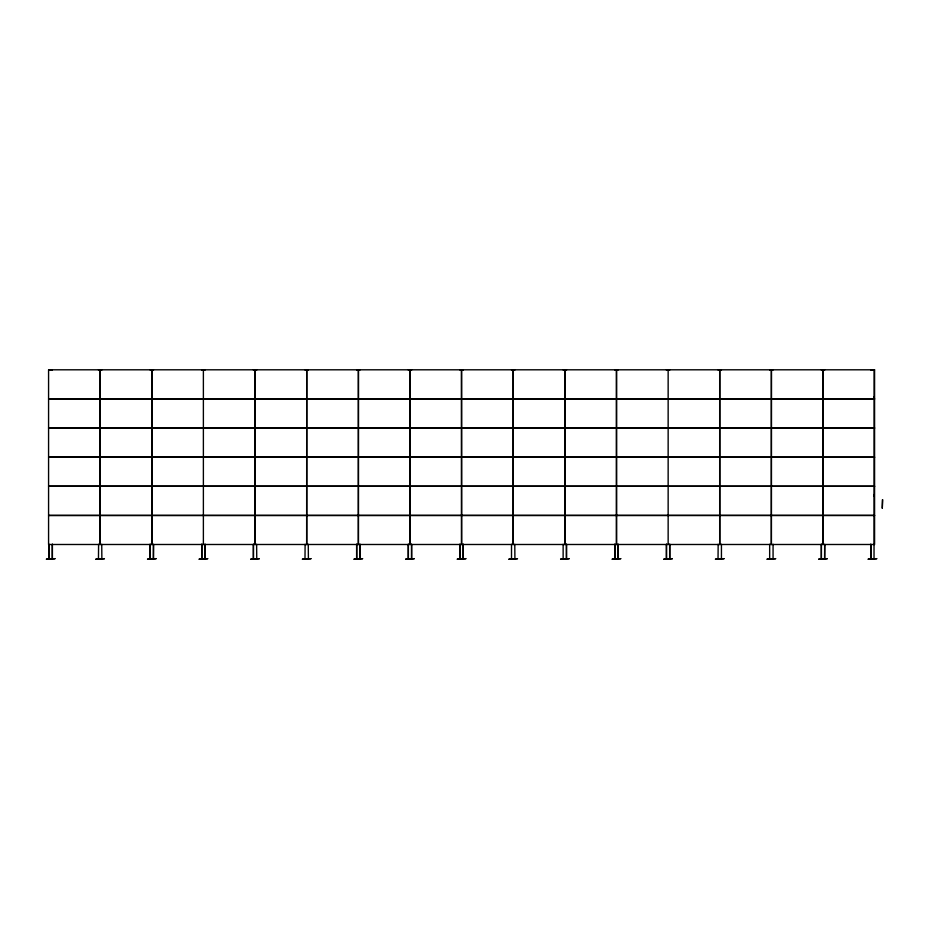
<?xml version="1.0" encoding="UTF-8"?>
<svg xmlns="http://www.w3.org/2000/svg" width="929" height="929" viewBox="0 0 929 929"><rect width="100%" height="100%" fill="white"/><g stroke="black" fill="none" stroke-linecap="round" stroke-linejoin="round"><path stroke-width="1.39" d="M49.005 369.974L52.407 369.974M98.462 369.974L101.865 369.974M150.092 369.974L153.494 369.974M201.721 369.974L205.123 369.974M253.35 369.974L256.752 369.974M304.991 369.974L308.393 369.974M356.62 369.974L360.022 369.974M408.249 369.974L411.652 369.974M459.878 369.974L463.281 369.974M511.507 369.974L514.91 369.974M563.137 369.974L566.539 369.974M614.766 369.974L618.168 369.974M666.395 369.974L669.797 369.974M718.036 369.974L721.438 369.974M769.665 369.974L773.067 369.974M821.294 369.974L824.697 369.974M870.752 369.974L874.154 369.974L874.026 558.689M48.575 398.936L874.584 398.843M48.633 398.982L874.561 398.982M48.575 427.979L874.584 427.979M48.575 428.06L874.584 428.06M874.584 515.351L48.575 515.444L874.561 515.502M873.736 396.764L873.736 398.46M873.736 494.565L873.736 496.26M870.879 544.278L870.879 558.689M870.752 544.278L870.752 558.689M821.422 544.278L821.422 558.689M821.294 544.278L821.294 558.689M773.067 544.278L773.067 558.689M769.665 544.278L769.665 558.689M721.438 544.278L721.438 558.689M719.778 369.8L719.778 544.487M719.685 369.8L719.685 544.487M718.163 544.278L718.036 558.689M669.797 544.278L669.797 558.689M669.67 544.278L669.67 558.689M668.148 369.8L668.148 544.487M666.523 544.278L666.523 558.689M666.395 544.278L666.395 558.689M618.168 544.278L618.168 558.689M618.04 544.278L618.04 558.689M616.566 369.858L616.566 544.464M616.426 369.8L616.426 544.487M614.893 544.278L614.893 558.689M614.766 544.278L614.766 558.689M566.539 544.278L566.539 558.689M566.411 544.278L566.411 558.689M564.878 369.8L564.878 544.487M564.797 369.8L564.797 544.487M563.137 544.278L563.137 558.689M514.782 544.278L514.91 558.689M513.249 369.8L513.249 544.487M513.168 369.8L513.168 544.487M511.507 544.278L511.507 558.689M463.281 544.278L463.281 558.689M463.153 544.278L463.153 558.689M461.539 369.8L461.62 544.487M461.516 369.858L461.516 544.464M460.006 544.278L460.006 558.689M459.878 544.278L459.878 558.689M411.652 544.278L411.652 558.689M411.524 544.278L411.524 558.689M410.049 369.858L410.049 544.464M409.991 369.8L409.91 544.487M408.377 544.278L408.377 558.689M408.249 544.278L408.249 558.689M360.022 544.278L360.022 558.689M359.895 544.278L359.895 558.689M356.748 544.278L356.748 558.689M356.62 544.278L356.62 558.689M308.265 544.278L308.393 558.689M305.118 544.278L304.991 558.689M256.625 544.278L256.752 558.689M253.478 544.278L253.478 558.689M253.35 544.278L253.35 558.689M205.123 544.278L205.123 558.689M204.995 544.278L204.995 558.689M203.381 369.8L203.381 544.487M201.848 544.278L201.848 558.689M201.721 544.278L201.721 558.689M151.892 544.464L151.892 369.858L151.752 544.487M150.219 544.278L150.219 558.689M150.092 544.278L150.092 558.689M101.737 544.278L101.865 558.689M98.59 544.278L98.462 558.689M52.407 544.278L52.407 558.689M52.279 544.278L52.279 558.689M874.584 369.8L48.575 369.8L48.575 544.487L874.584 544.487L874.584 369.8M874.584 457.184L48.575 457.184L874.561 457.242M874.584 486.227L48.575 486.227L874.584 486.308M882.55 499.663L882.295 508.175L882.55 499.663M54.95 558.689L46.45 559.2L54.95 558.689M104.42 558.689L95.908 559.2L104.42 558.689M156.049 558.689L147.548 559.2L156.049 558.689M207.678 558.689L199.178 559.2L207.678 558.689M259.307 558.689L250.807 559.2L259.307 558.689M310.936 558.689L302.436 559.2L310.936 558.689M362.565 558.689L354.065 559.2L362.565 558.689M414.195 558.689L405.694 559.2L414.195 558.689M465.835 558.689L457.323 559.2L465.835 558.689M517.465 558.689L508.953 559.2L517.465 558.689M569.094 558.689L560.593 559.2L569.094 558.689M620.723 558.689L612.223 559.2L620.723 558.689M672.352 558.689L663.852 559.2L672.352 558.689M723.981 558.689L715.481 559.2L723.981 558.689M775.61 558.689L767.11 559.2L775.61 558.689M827.24 558.689L818.739 559.2L827.24 558.689M876.709 558.689L868.209 559.2L876.709 558.689M824.697 558.689L824.697 544.278L824.569 558.689M823.094 544.464L823.094 369.858L823.036 544.487M771.407 544.487L771.407 369.8L771.325 544.487M358.42 544.464L358.42 369.858L358.362 544.487M306.733 544.487L306.733 369.8L306.64 544.487M255.103 544.487L255.103 369.8L255.01 544.487M153.494 558.689L153.494 544.278L153.366 558.689M100.204 544.487L100.204 369.8L100.123 544.487M49.132 558.689L49.132 544.278L49.005 558.689"/></g></svg>
